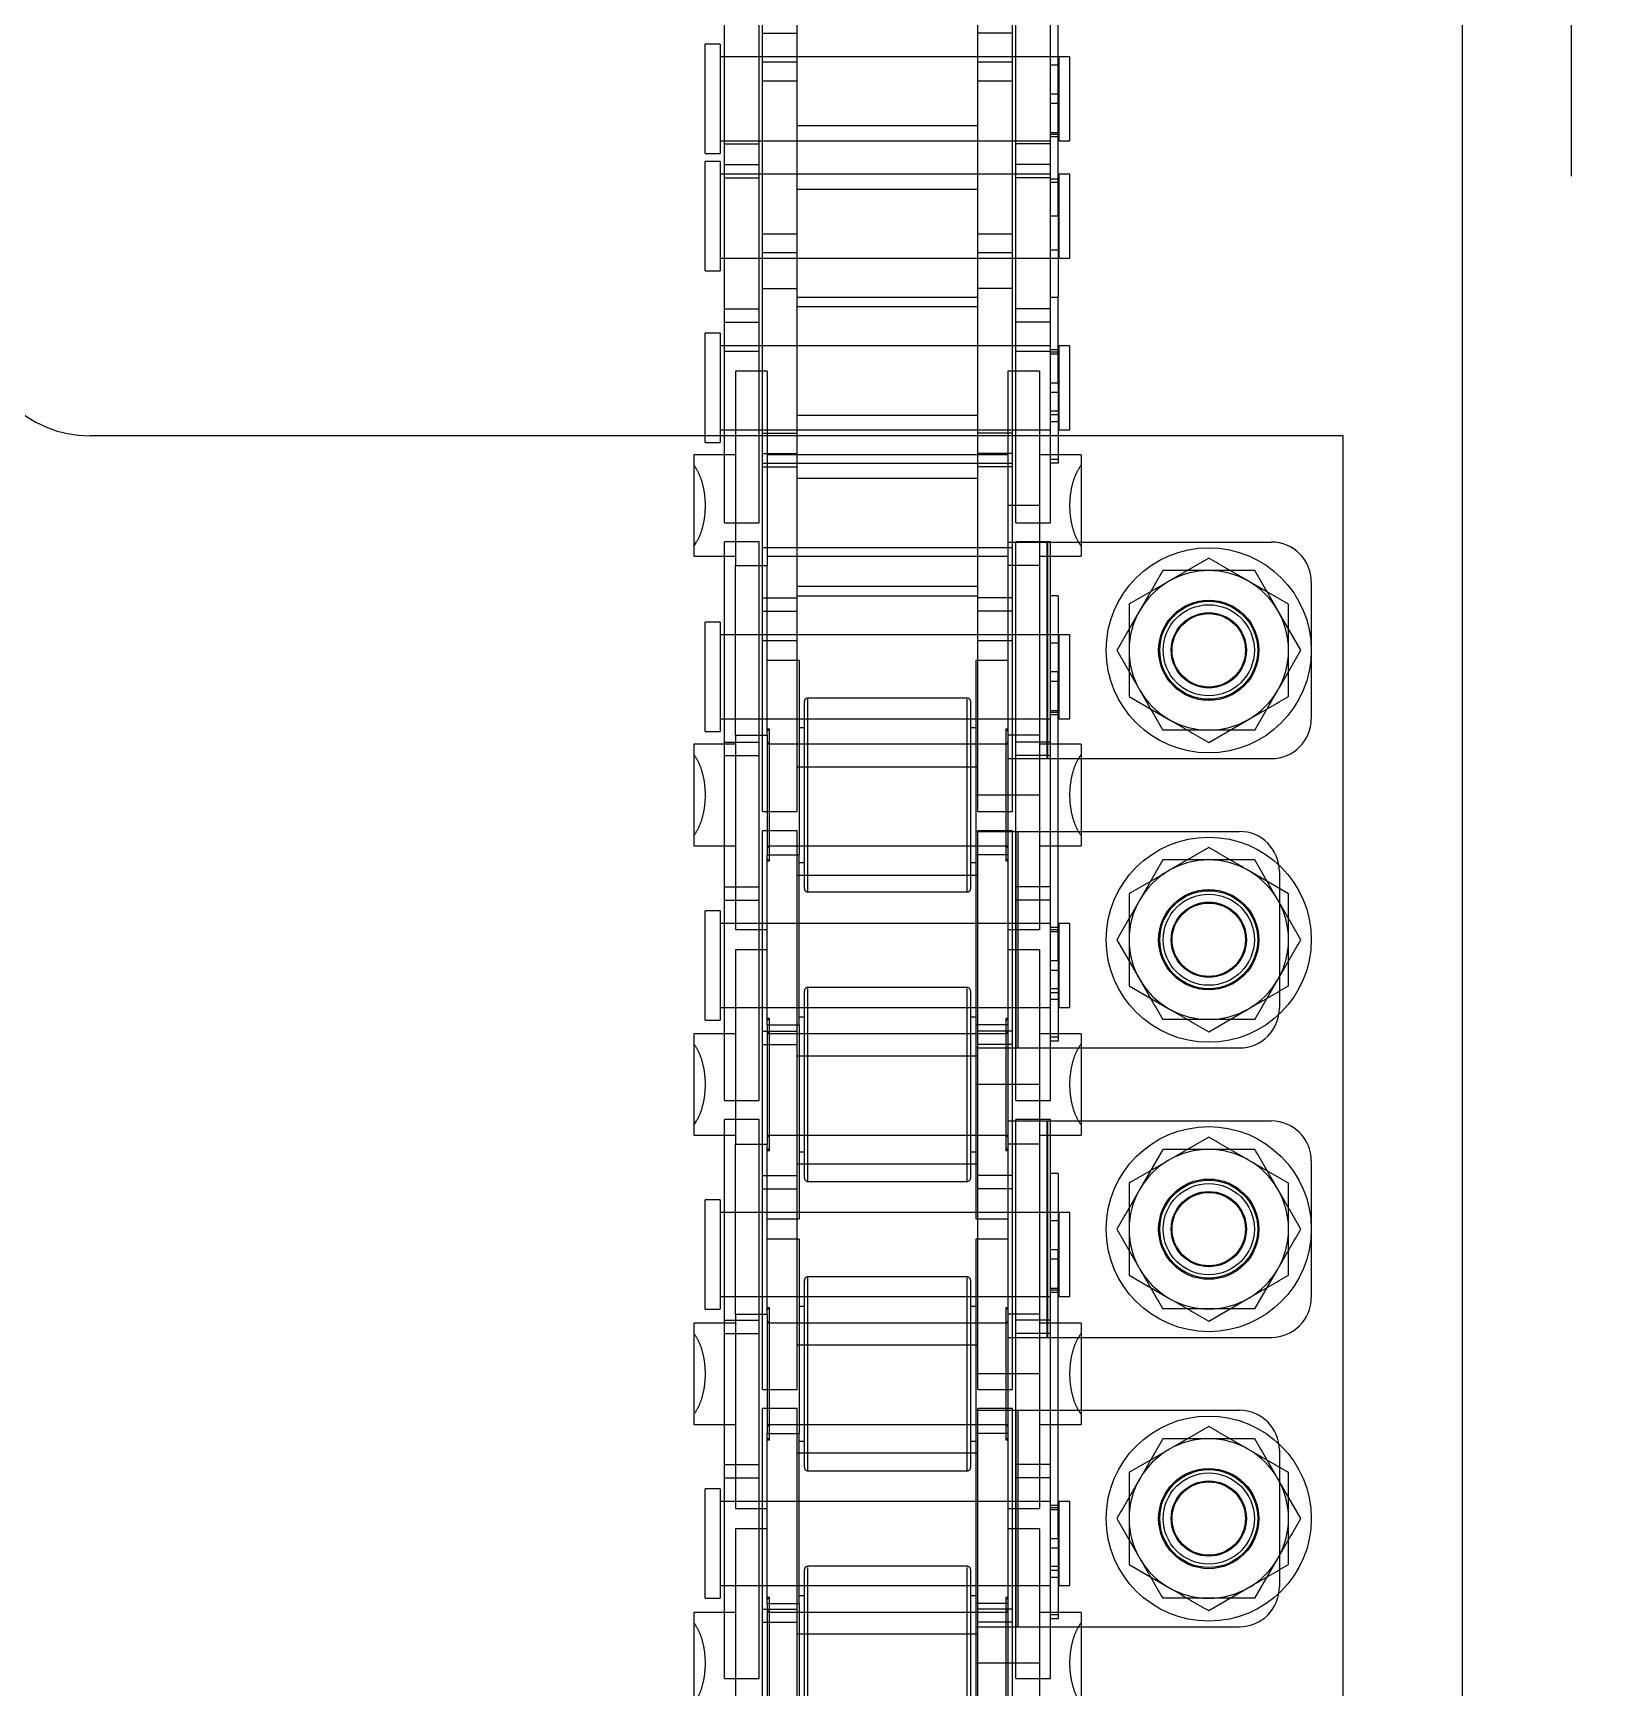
# Model space of a CAD drawing. Header units: metres. Extents: x 0 to 63075, y 0 to 44550.
# Drawn here: x 14112 to 14181.3, y 31105 to 31177.6 of the extents above; entities that cross this region are included whole.
import ezdxf

# ---------------------------------------------------------------- set-up
doc = ezdxf.new("R2010")
doc.units = ezdxf.units.M
doc.header["$LTSCALE"] = 75
doc.linetypes.add('HIDDEN2', pattern=[4.7625, 3.175, -1.5875])
for name, color, linetype in [('SDM', 7, 'Continuous'), ('SL1', 8, 'Continuous'), ('SL4', 4, 'Continuous'), ('ST1', 7, 'HIDDEN2')]:
    doc.layers.add(name, color=color, linetype=linetype)

# ---------------------------------------------------------------- blocks, each defined once
blk = doc.blocks.new('A$C52ce5e24')
at = {"layer": 'SL1'}
for radius, start, end in [(1221.5, 124.209852, 67.294357), (1158, 126.374154, 69.370009), (1150, 126.668292, 69.219881)]:
    blk.add_arc((6551.95, 10099.982), radius, start, end, dxfattribs=at)
blk = doc.blocks.new('A$Cb6dca9d5')
at = {"layer": 'SL4'}
blk.add_line((328.24, 3669.713), (328.24, 4459.475), dxfattribs=at)
at = {"layer": 'ST1'}
for p, q in [((333.003, 4669.713), (333.003, 3669.713)), ((328.24, 3669.713), (328.24, 4459.475)), ((297.515, 4436.608), (297.515, 4445.703)), ((299.035, 4436.608), (299.035, 4445.703)), ((306.965, 4436.608), (306.965, 4445.703)), ((308.485, 4436.608), (308.485, 4445.703)), ((310.489, 4429.828), (310.489, 4442.528)), ((295.843, 4433.003), (295.843, 4439.353)), ((297.363, 4433.003), (297.363, 4439.353)), ((308.637, 4433.003), (308.637, 4439.353)), ((310.157, 4433.003), (310.157, 4439.353)), ((297.515, 4437.854), (299.035, 4437.854)), ((308.485, 4437.854), (306.965, 4437.854)), ((295, 4432.578), (295, 4437.375)), ((295.659, 4437.375), (295, 4437.375)), ((295.659, 4437.375), (295.659, 4432.582)), ((310.157, 4436.822), (295.659, 4436.822)), ((297.363, 4436.822), (295.843, 4436.822)), ((299.035, 4436.822), (297.515, 4436.822)), ((297.515, 4435.748), (297.515, 4436.608)), ((297.515, 4436.608), (299.035, 4436.608)), ((306.965, 4436.822), (299.035, 4436.822)), ((299.035, 4435.748), (299.035, 4436.608)), ((308.485, 4436.822), (306.965, 4436.822)), ((306.965, 4435.748), (306.965, 4436.608)), ((306.965, 4436.608), (308.485, 4436.608)), ((308.485, 4435.748), (308.485, 4436.608)), ((310.489, 4436.822), (308.637, 4436.822)), ((310.526, 4436.453), (310.157, 4436.453)), ((310.526, 4436.822), (310.526, 4433.132)), ((311, 4436.822), (310.526, 4436.822)), ((311, 4433.132), (311, 4436.822)), ((297.515, 4426.653), (297.515, 4435.748)), ((299.035, 4435.748), (297.515, 4435.748)), ((299.035, 4426.653), (299.035, 4435.748)), ((306.965, 4426.653), (306.965, 4435.748)), ((308.485, 4435.748), (306.965, 4435.748)), ((308.485, 4426.653), (308.485, 4435.748)), ((310.489, 4435.184), (310.157, 4435.184)), ((310.489, 4434.769), (310.157, 4434.769)), ((306.965, 4433.788), (299.035, 4433.788)), ((310.157, 4433.501), (310.526, 4433.501)), ((310.489, 4433.412), (310.157, 4433.412)), ((310.489, 4433.309), (310.157, 4433.309)), ((295, 4432.578), (295.659, 4432.578)), ((295.659, 4433.132), (310.157, 4433.132)), ((295.659, 4432.582), (295.659, 4432.578)), ((295.843, 4433.132), (297.363, 4433.132)), ((295.843, 4433.003), (297.363, 4433.003)), ((295.843, 4423.908), (295.843, 4433.003)), ((297.363, 4423.908), (297.363, 4433.003)), ((297.515, 4433.132), (299.035, 4433.132)), ((299.035, 4433.132), (306.965, 4433.132)), ((306.965, 4433.132), (308.485, 4433.132)), ((308.637, 4433.132), (310.157, 4433.132)), ((310.157, 4433.003), (308.637, 4433.003)), ((308.637, 4423.908), (308.637, 4433.003)), ((310.157, 4423.908), (310.157, 4433.003)), ((310.526, 4433.132), (311, 4433.132)), ((295, 4427.429), (295, 4432.226)), ((295.659, 4432.226), (295, 4432.226)), ((295.659, 4432.226), (295.659, 4427.429)), ((295.843, 4432.099), (297.363, 4432.099)), ((310.157, 4432.099), (308.637, 4432.099)), ((310.157, 4431.673), (295.659, 4431.673)), ((297.363, 4431.673), (295.843, 4431.673)), ((295.843, 4431.515), (297.363, 4431.515)), ((299.035, 4431.673), (297.515, 4431.673)), ((306.965, 4431.673), (299.035, 4431.673)), ((308.485, 4431.673), (306.965, 4431.673)), ((310.157, 4431.673), (308.637, 4431.673)), ((310.157, 4431.515), (308.637, 4431.515)), ((310.489, 4431.447), (310.157, 4431.447)), ((310.526, 4431.304), (310.157, 4431.304)), ((310.526, 4431.673), (310.526, 4427.983)), ((311, 4431.673), (310.526, 4431.673)), ((311, 4427.983), (311, 4431.673)), ((299.035, 4431.017), (306.965, 4431.017)), ((310.489, 4429.828), (310.157, 4429.828)), ((310.489, 4429.828), (310.489, 4426.276)), ((297.515, 4429.057), (299.035, 4429.057)), ((306.965, 4429.057), (308.485, 4429.057)), ((299.035, 4428.218), (297.515, 4428.218)), ((308.485, 4428.218), (306.965, 4428.218)), ((310.157, 4428.352), (310.526, 4428.352)), ((295.659, 4427.983), (310.157, 4427.983)), ((295.843, 4427.983), (297.363, 4427.983)), ((297.515, 4427.983), (299.035, 4427.983)), ((299.035, 4427.983), (306.965, 4427.983)), ((306.965, 4427.983), (308.485, 4427.983)), ((308.637, 4427.983), (310.489, 4427.983)), ((310.526, 4427.983), (311, 4427.983)), ((295, 4427.429), (295.659, 4427.429)), ((297.515, 4426.653), (299.035, 4426.653)), ((297.515, 4420.303), (297.515, 4426.653)), ((299.035, 4420.303), (299.035, 4426.653)), ((306.965, 4426.258), (299.035, 4426.258)), ((308.485, 4426.653), (306.965, 4426.653)), ((306.965, 4420.303), (306.965, 4426.653)), ((308.485, 4420.303), (308.485, 4426.653)), ((310.157, 4426.276), (310.489, 4426.276)), ((310.489, 4422.506), (310.489, 4426.276)), ((295.843, 4425.76), (297.363, 4425.76)), ((299.035, 4425.868), (306.965, 4425.868)), ((310.157, 4425.76), (308.637, 4425.76)), ((295, 4419.9), (295, 4424.697)), ((295.659, 4424.697), (295, 4424.697)), ((295.659, 4424.697), (295.659, 4419.904)), ((295.843, 4425.176), (297.363, 4425.176)), ((310.157, 4425.176), (308.637, 4425.176)), ((310.157, 4424.143), (295.659, 4424.143)), ((297.363, 4424.143), (295.843, 4424.143)), ((295.843, 4416.378), (295.843, 4423.908)), ((295.843, 4423.908), (297.363, 4423.908)), ((297.363, 4416.378), (297.363, 4423.908)), ((299.035, 4424.143), (297.515, 4424.143)), ((306.965, 4424.143), (299.035, 4424.143)), ((308.485, 4424.143), (306.965, 4424.143)), ((310.157, 4424.143), (308.637, 4424.143)), ((308.637, 4416.378), (308.637, 4423.908)), ((308.637, 4423.908), (310.157, 4423.908)), ((310.489, 4423.966), (310.157, 4423.966)), ((310.157, 4416.378), (310.157, 4423.908)), ((310.489, 4423.863), (310.157, 4423.863)), ((310.526, 4424.143), (310.526, 4420.453)), ((311, 4424.143), (310.526, 4424.143)), ((311, 4420.453), (311, 4424.143)), ((310.526, 4423.774), (310.157, 4423.774)), ((296.325, 4423.033), (296.325, 4414.506)), ((297.725, 4423.033), (296.325, 4423.033)), ((297.725, 4423.033), (297.725, 4414.506)), ((308.275, 4423.033), (308.275, 4417.128)), ((309.675, 4423.033), (308.275, 4423.033)), ((309.675, 4423.033), (309.675, 4417.128)), ((310.489, 4422.506), (310.157, 4422.506)), ((310.489, 4422.506), (310.489, 4419.159)), ((310.489, 4422.091), (310.157, 4422.091)), ((306.965, 4421.088), (299.035, 4421.088)), ((310.489, 4421.28), (310.157, 4421.28)), ((310.489, 4421.107), (310.157, 4421.107)), ((295.659, 4420.453), (310.157, 4420.453)), ((295.843, 4420.453), (297.363, 4420.453)), ((297.515, 4420.453), (299.035, 4420.453)), ((297.515, 4420.303), (299.035, 4420.303)), ((297.515, 4411.208), (297.515, 4420.303)), ((299.035, 4420.453), (306.965, 4420.453)), ((299.035, 4411.208), (299.035, 4420.303)), ((306.965, 4420.453), (308.485, 4420.453)), ((308.485, 4420.303), (306.965, 4420.303)), ((306.965, 4411.208), (306.965, 4420.303)), ((308.485, 4411.208), (308.485, 4420.303)), ((308.637, 4420.453), (310.157, 4420.453)), ((310.157, 4420.822), (310.526, 4420.822)), ((310.526, 4420.453), (311, 4420.453)), ((323, 4420.188), (268, 4420.188)), ((295, 4419.9), (295.659, 4419.9)), ((295.659, 4419.904), (295.659, 4419.9)), ((323, 4312.468), (323, 4420.188)), ((294.5, 4419.353), (294.5, 4418.908)), ((296.325, 4419.353), (294.5, 4419.353)), ((294.5, 4418.908), (294.5, 4415.348)), ((297.515, 4419.421), (299.035, 4419.421)), ((299.035, 4418.973), (297.515, 4418.973)), ((297.515, 4418.837), (299.035, 4418.837)), ((308.275, 4419.353), (297.725, 4419.353)), ((306.965, 4418.973), (299.035, 4418.973)), ((308.485, 4419.421), (306.965, 4419.421)), ((308.485, 4418.973), (306.965, 4418.973)), ((308.485, 4418.837), (306.965, 4418.837)), ((311.5, 4419.353), (309.675, 4419.353)), ((310.489, 4419.159), (310.157, 4419.159)), ((310.489, 4418.987), (310.157, 4418.987)), ((310.489, 4419.159), (310.489, 4418.987)), ((311.5, 4419.353), (311.5, 4418.908)), ((311.5, 4418.908), (311.5, 4415.348)), ((299.035, 4418.338), (306.965, 4418.338)), ((309.675, 4417.128), (308.275, 4417.128)), ((308.275, 4417.128), (308.275, 4415.528)), ((309.675, 4417.128), (309.675, 4415.528)), ((295.843, 4416.378), (297.363, 4416.378)), ((308.637, 4416.378), (310.157, 4416.378)), ((294.5, 4415.348), (294.61, 4415.536)), ((294.5, 4415.348), (294.5, 4414.903)), ((295.843, 4406.743), (295.843, 4415.54)), ((297.363, 4415.54), (295.843, 4415.54)), ((297.363, 4406.743), (297.363, 4415.54)), ((297.515, 4415.283), (299.035, 4415.283)), ((299.035, 4415.283), (306.965, 4415.283)), ((306.965, 4415.283), (308.485, 4415.283)), ((308.275, 4415.528), (308.275, 4406.028)), ((308.275, 4415.528), (310.025, 4415.528)), ((308.637, 4406.743), (308.637, 4415.54)), ((310.157, 4415.54), (308.637, 4415.54)), ((309.675, 4415.528), (309.675, 4406.028)), ((309.988, 4415.528), (309.988, 4406.028)), ((310.025, 4415.528), (310.025, 4406.028)), ((310.025, 4415.528), (319.85, 4415.528)), ((310.157, 4406.743), (310.157, 4415.54)), ((311.5, 4415.348), (311.5, 4414.903)), ((294.5, 4414.903), (296.325, 4414.903)), ((296.325, 4414.506), (297.725, 4414.506)), ((296.325, 4414.506), (297.725, 4414.506)), ((296.325, 4407.049), (296.325, 4414.506)), ((297.725, 4414.903), (308.275, 4414.903)), ((297.725, 4407.049), (297.725, 4414.506)), ((309.675, 4414.506), (308.275, 4414.506)), ((309.675, 4414.903), (311.5, 4414.903)), ((317.1, 4414.819), (315.35, 4413.809)), ((315.079, 4414.278), (314.069, 4412.528)), ((320.6, 4412.798), (318.85, 4413.809)), ((321.6, 4413.778), (321.6, 4407.778)), ((297.515, 4413.082), (299.035, 4413.082)), ((306.965, 4413.58), (299.035, 4413.58)), ((299.035, 4413.168), (306.965, 4413.168)), ((308.485, 4413.082), (306.965, 4413.082)), ((310.489, 4413.172), (310.157, 4413.172)), ((310.489, 4413.172), (310.489, 4409.828)), ((297.515, 4412.498), (299.035, 4412.498)), ((308.485, 4412.498), (306.965, 4412.498)), ((321.141, 4410.778), (320.131, 4412.528)), ((295, 4407.222), (295, 4412.019)), ((295.659, 4412.019), (295, 4412.019)), ((295.659, 4412.019), (295.659, 4407.226)), ((310.157, 4411.465), (295.659, 4411.465)), ((297.363, 4411.465), (295.843, 4411.465)), ((299.035, 4411.465), (297.515, 4411.465)), ((297.515, 4403.7), (297.515, 4411.208)), ((297.515, 4411.208), (299.035, 4411.208)), ((306.965, 4411.465), (299.035, 4411.465)), ((299.035, 4403.7), (299.035, 4411.208)), ((308.485, 4411.465), (306.965, 4411.465)), ((306.965, 4403.7), (306.965, 4411.208)), ((306.965, 4411.208), (308.485, 4411.208)), ((308.485, 4403.7), (308.485, 4411.208)), ((310.489, 4411.465), (308.637, 4411.465)), ((310.526, 4411.096), (310.157, 4411.096)), ((310.526, 4411.465), (310.526, 4407.775)), ((311, 4411.465), (310.526, 4411.465)), ((311, 4407.775), (311, 4411.465)), ((313.059, 4410.778), (314.069, 4409.028)), ((299.125, 4410.333), (297.725, 4410.333)), ((299.125, 4410.333), (299.125, 4401.806)), ((306.875, 4410.333), (306.875, 4404.428)), ((308.275, 4410.333), (306.875, 4410.333)), ((310.489, 4409.828), (310.157, 4409.828)), ((310.489, 4409.413), (310.157, 4409.413)), ((310.489, 4397.15), (310.489, 4409.828)), ((306.495, 4408.683), (299.505, 4408.683)), ((299.505, 4400.173), (299.505, 4408.635)), ((306.495, 4400.173), (306.495, 4408.635)), ((313.6, 4408.757), (315.35, 4407.746)), ((319.121, 4407.278), (320.131, 4409.028)), ((299.35, 4400.328), (299.35, 4408.527)), ((306.65, 4400.328), (306.65, 4408.527)), ((310.157, 4408.144), (310.526, 4408.144)), ((310.489, 4408.056), (310.157, 4408.056)), ((310.489, 4407.952), (310.157, 4407.952)), ((295, 4407.222), (295.659, 4407.222)), ((295.659, 4407.775), (310.157, 4407.775)), ((295.659, 4407.226), (295.659, 4407.222)), ((295.843, 4407.775), (297.363, 4407.775)), ((297.515, 4407.775), (299.035, 4407.775)), ((297.814, 4407.32), (297.725, 4407.231)), ((297.814, 4407.32), (297.725, 4407.32)), ((297.814, 4401.535), (297.814, 4407.32)), ((299.035, 4407.775), (306.965, 4407.775)), ((299.35, 4407.382), (299.125, 4407.382)), ((306.875, 4407.382), (306.65, 4407.382)), ((306.965, 4407.775), (308.485, 4407.775)), ((308.186, 4407.32), (308.186, 4401.535)), ((308.275, 4407.32), (308.186, 4407.32)), ((308.275, 4407.231), (308.186, 4407.32)), ((308.637, 4407.775), (310.157, 4407.775)), ((310.526, 4407.775), (311, 4407.775)), ((317.1, 4406.736), (318.85, 4407.746)), ((294.5, 4406.653), (294.5, 4406.208)), ((296.325, 4406.653), (294.5, 4406.653)), ((295.843, 4406.743), (297.363, 4406.743)), ((295.843, 4400.404), (295.843, 4406.743)), ((296.325, 4407.049), (297.725, 4407.049)), ((296.325, 4407.049), (296.325, 4398.523)), ((296.325, 4407.049), (297.725, 4407.049)), ((297.363, 4400.404), (297.363, 4406.743)), ((297.725, 4407.049), (297.725, 4401.806)), ((297.725, 4407.049), (297.725, 4401.806)), ((297.814, 4406.653), (297.725, 4406.742)), ((308.275, 4406.653), (297.725, 4406.653)), ((308.186, 4406.653), (297.814, 4406.653)), ((308.275, 4406.742), (308.186, 4406.653)), ((309.675, 4407.049), (308.275, 4407.049)), ((310.157, 4406.743), (308.637, 4406.743)), ((308.637, 4400.404), (308.637, 4406.743)), ((311.5, 4406.653), (309.675, 4406.653)), ((310.157, 4400.404), (310.157, 4406.743)), ((311.5, 4406.653), (311.5, 4406.208)), ((294.5, 4406.208), (294.5, 4402.648)), ((295.843, 4406.159), (297.363, 4406.159)), ((308.275, 4406.028), (310.025, 4406.028)), ((308.275, 4406.028), (308.275, 4404.428)), ((310.157, 4406.159), (308.637, 4406.159)), ((309.675, 4406.028), (309.675, 4404.428)), ((310.025, 4406.028), (319.85, 4406.028)), ((311.5, 4406.208), (311.5, 4402.648)), ((299.035, 4405.66), (306.965, 4405.66)), ((308.275, 4404.428), (306.875, 4404.428)), ((306.875, 4404.428), (306.875, 4402.828)), ((309.675, 4404.428), (308.275, 4404.428)), ((308.275, 4404.428), (308.275, 4402.828)), ((309.675, 4404.428), (309.675, 4398.523)), ((297.515, 4403.7), (299.035, 4403.7)), ((306.965, 4403.7), (308.485, 4403.7)), ((297.515, 4394.065), (297.515, 4402.862)), ((299.035, 4402.862), (297.515, 4402.862)), ((299.035, 4394.065), (299.035, 4402.862)), ((306.875, 4402.828), (306.875, 4393.328)), ((306.875, 4402.828), (308.625, 4402.828)), ((306.965, 4394.065), (306.965, 4402.862)), ((308.485, 4402.862), (306.965, 4402.862)), ((308.275, 4402.828), (308.275, 4393.328)), ((308.485, 4394.065), (308.485, 4402.862)), ((308.625, 4402.828), (308.625, 4393.328)), ((308.625, 4402.828), (318.45, 4402.828)), ((308.713, 4402.828), (308.713, 4393.328)), ((294.5, 4402.648), (294.5, 4402.203)), ((294.5, 4402.203), (296.325, 4402.203)), ((297.725, 4402.203), (308.275, 4402.203)), ((297.725, 4402.114), (297.814, 4402.203)), ((297.814, 4402.203), (308.186, 4402.203)), ((308.186, 4402.203), (308.275, 4402.114)), ((309.675, 4402.203), (311.5, 4402.203)), ((311.5, 4402.648), (311.5, 4402.203)), ((317.1, 4402.119), (315.35, 4401.109)), ((297.725, 4401.806), (299.125, 4401.806)), ((297.725, 4401.806), (299.125, 4401.806)), ((297.725, 4394.349), (297.725, 4401.806)), ((297.725, 4401.624), (297.814, 4401.535)), ((297.725, 4401.535), (297.814, 4401.535)), ((299.125, 4394.349), (299.125, 4401.806)), ((299.125, 4401.473), (299.35, 4401.473)), ((306.65, 4401.473), (306.875, 4401.473)), ((308.275, 4401.806), (306.875, 4401.806)), ((308.186, 4401.535), (308.275, 4401.624)), ((308.186, 4401.535), (308.275, 4401.535)), ((315.079, 4401.578), (314.069, 4399.828)), ((306.965, 4400.902), (299.035, 4400.902)), ((320.6, 4400.098), (318.85, 4401.109)), ((320.2, 4401.078), (320.2, 4395.078)), ((295.843, 4400.404), (297.363, 4400.404)), ((295.843, 4391.022), (295.843, 4400.404)), ((297.363, 4391.022), (297.363, 4400.404)), ((299.505, 4400.173), (306.495, 4400.173)), ((310.157, 4400.404), (308.637, 4400.404)), ((308.637, 4391.022), (308.637, 4400.404)), ((310.157, 4391.022), (310.157, 4400.404)), ((295, 4394.543), (295, 4399.34)), ((295.659, 4399.34), (295, 4399.34)), ((295.659, 4399.34), (295.659, 4394.548)), ((295.843, 4399.819), (297.363, 4399.819)), ((310.157, 4399.819), (308.637, 4399.819)), ((321.141, 4398.078), (320.131, 4399.828)), ((310.157, 4398.787), (295.659, 4398.787)), ((297.363, 4398.787), (295.843, 4398.787)), ((296.325, 4398.523), (297.725, 4398.523)), ((299.035, 4398.787), (297.515, 4398.787)), ((306.965, 4398.787), (299.035, 4398.787)), ((308.485, 4398.787), (306.965, 4398.787)), ((308.275, 4398.523), (309.675, 4398.523)), ((310.157, 4398.787), (308.637, 4398.787)), ((310.489, 4398.61), (310.157, 4398.61)), ((310.489, 4398.506), (310.157, 4398.506)), ((310.526, 4398.787), (310.526, 4395.097)), ((311, 4398.787), (310.526, 4398.787)), ((311, 4395.097), (311, 4398.787)), ((310.526, 4398.418), (310.157, 4398.418)), ((313.059, 4398.078), (314.069, 4396.328)), ((296.325, 4397.633), (296.325, 4389.106)), ((297.725, 4397.633), (296.325, 4397.633)), ((309.675, 4397.633), (308.275, 4397.633)), ((309.675, 4397.633), (309.675, 4391.728)), ((310.489, 4397.15), (310.157, 4397.15)), ((310.489, 4397.15), (310.489, 4393.803)), ((310.489, 4396.734), (310.157, 4396.734)), ((319.121, 4394.578), (320.131, 4396.328)), ((299.35, 4387.627), (299.35, 4395.827)), ((306.495, 4395.983), (299.505, 4395.983)), ((299.505, 4387.473), (299.505, 4395.935)), ((306.495, 4387.473), (306.495, 4395.935)), ((306.65, 4387.627), (306.65, 4395.827)), ((310.489, 4395.923), (310.157, 4395.923)), ((310.489, 4395.751), (310.157, 4395.751)), ((313.6, 4396.057), (315.35, 4395.046)), ((295.659, 4395.097), (310.157, 4395.097)), ((295.843, 4395.097), (297.363, 4395.097)), ((297.515, 4395.097), (299.035, 4395.097)), ((299.035, 4395.097), (306.965, 4395.097)), ((306.965, 4395.097), (308.485, 4395.097)), ((308.637, 4395.097), (310.157, 4395.097)), ((310.157, 4395.466), (310.526, 4395.466)), ((310.526, 4395.097), (311, 4395.097)), ((317.1, 4394.036), (318.85, 4395.046)), ((295, 4394.543), (295.659, 4394.543)), ((295.659, 4394.548), (295.659, 4394.543)), ((297.814, 4394.62), (297.725, 4394.62)), ((297.814, 4394.62), (297.725, 4394.531)), ((297.725, 4394.349), (297.725, 4389.106)), ((297.725, 4394.349), (299.125, 4394.349)), ((297.725, 4394.349), (299.125, 4394.349)), ((297.725, 4394.349), (297.725, 4389.106)), ((297.814, 4388.835), (297.814, 4394.62)), ((299.35, 4394.682), (299.125, 4394.682)), ((299.125, 4394.349), (299.125, 4385.823)), ((306.875, 4394.682), (306.65, 4394.682)), ((308.275, 4394.349), (306.875, 4394.349)), ((308.186, 4394.62), (308.186, 4388.835)), ((308.275, 4394.62), (308.186, 4394.62)), ((308.275, 4394.531), (308.186, 4394.62)), ((294.5, 4393.953), (294.5, 4393.508)), ((296.325, 4393.953), (294.5, 4393.953)), ((294.5, 4393.508), (294.5, 4389.948)), ((297.515, 4394.065), (299.035, 4394.065)), ((297.515, 4387.725), (297.515, 4394.065)), ((297.515, 4393.48), (299.035, 4393.48)), ((297.814, 4393.953), (297.725, 4394.042)), ((308.275, 4393.953), (297.725, 4393.953)), ((308.186, 4393.953), (297.814, 4393.953)), ((299.035, 4387.725), (299.035, 4394.065)), ((308.485, 4394.065), (306.965, 4394.065)), ((306.965, 4387.725), (306.965, 4394.065)), ((308.485, 4393.48), (306.965, 4393.48)), ((308.275, 4394.042), (308.186, 4393.953)), ((308.485, 4387.725), (308.485, 4394.065)), ((311.5, 4393.953), (309.675, 4393.953)), ((310.489, 4393.803), (310.157, 4393.803)), ((310.489, 4393.63), (310.157, 4393.63)), ((310.489, 4393.803), (310.489, 4393.63)), ((311.5, 4393.953), (311.5, 4393.508)), ((311.5, 4393.508), (311.5, 4389.948)), ((299.035, 4392.982), (306.965, 4392.982)), ((306.875, 4393.328), (308.625, 4393.328)), ((306.875, 4393.328), (306.875, 4391.728)), ((308.275, 4393.328), (308.275, 4391.728)), ((308.625, 4393.328), (318.45, 4393.328)), ((308.275, 4391.728), (306.875, 4391.728)), ((306.875, 4391.728), (306.875, 4385.823)), ((309.675, 4391.728), (308.275, 4391.728)), ((308.275, 4391.728), (308.275, 4390.128)), ((309.675, 4391.728), (309.675, 4390.128)), ((295.843, 4391.022), (297.363, 4391.022)), ((308.637, 4391.022), (310.157, 4391.022)), ((294.5, 4389.948), (294.61, 4390.135)), ((294.5, 4389.948), (294.5, 4389.503)), ((295.843, 4381.386), (295.843, 4390.184)), ((297.363, 4390.184), (295.843, 4390.184)), ((297.363, 4381.386), (297.363, 4390.184)), ((308.275, 4390.128), (308.275, 4380.628)), ((308.275, 4390.128), (310.025, 4390.128)), ((308.637, 4381.386), (308.637, 4390.184)), ((310.157, 4390.184), (308.637, 4390.184)), ((309.675, 4390.128), (309.675, 4380.628)), ((309.988, 4390.128), (309.988, 4380.628)), ((310.025, 4390.128), (310.025, 4380.628)), ((310.025, 4390.128), (319.85, 4390.128)), ((310.157, 4381.386), (310.157, 4390.184)), ((311.5, 4389.948), (311.5, 4389.503)), ((294.5, 4389.503), (296.325, 4389.503)), ((296.325, 4389.106), (297.725, 4389.106)), ((296.325, 4389.106), (297.725, 4389.106)), ((296.325, 4381.649), (296.325, 4389.106)), ((297.725, 4389.503), (308.275, 4389.503)), ((297.725, 4389.414), (297.814, 4389.503)), ((297.725, 4381.649), (297.725, 4389.106)), ((297.814, 4389.503), (308.186, 4389.503)), ((308.186, 4389.503), (308.275, 4389.414)), ((309.675, 4389.106), (308.275, 4389.106)), ((309.675, 4389.503), (311.5, 4389.503)), ((317.1, 4389.419), (315.35, 4388.409)), ((297.725, 4388.924), (297.814, 4388.835)), ((297.725, 4388.835), (297.814, 4388.835)), ((299.125, 4388.773), (299.35, 4388.773)), ((306.65, 4388.773), (306.875, 4388.773)), ((308.186, 4388.835), (308.275, 4388.924)), ((308.186, 4388.835), (308.275, 4388.835)), ((315.079, 4388.878), (314.069, 4387.128)), ((320.6, 4387.398), (318.85, 4388.409)), ((321.6, 4388.378), (321.6, 4382.378)), ((297.515, 4387.725), (299.035, 4387.725)), ((297.515, 4378.344), (297.515, 4387.725)), ((306.965, 4388.224), (299.035, 4388.224)), ((299.035, 4378.344), (299.035, 4387.725)), ((308.485, 4387.725), (306.965, 4387.725)), ((306.965, 4378.344), (306.965, 4387.725)), ((308.485, 4378.344), (308.485, 4387.725)), ((310.489, 4387.816), (310.157, 4387.816)), ((310.489, 4387.816), (310.489, 4384.471)), ((297.515, 4387.141), (299.035, 4387.141)), ((299.505, 4387.473), (306.495, 4387.473)), ((308.485, 4387.141), (306.965, 4387.141)), ((321.141, 4385.378), (320.131, 4387.128)), ((295, 4381.865), (295, 4386.662)), ((295.659, 4386.662), (295, 4386.662)), ((295.659, 4386.662), (295.659, 4381.869)), ((310.157, 4386.109), (295.659, 4386.109)), ((297.363, 4386.109), (295.843, 4386.109)), ((299.035, 4386.109), (297.515, 4386.109)), ((306.965, 4386.109), (299.035, 4386.109)), ((308.485, 4386.109), (306.965, 4386.109)), ((310.489, 4386.109), (308.637, 4386.109)), ((310.526, 4386.109), (310.526, 4382.419)), ((311, 4386.109), (310.526, 4386.109)), ((311, 4382.419), (311, 4386.109)), ((297.725, 4385.823), (299.125, 4385.823)), ((306.875, 4385.823), (308.275, 4385.823)), ((310.526, 4385.74), (310.157, 4385.74)), ((313.059, 4385.378), (314.069, 4383.628)), ((299.125, 4384.933), (297.725, 4384.933)), ((299.125, 4384.933), (299.125, 4376.406)), ((306.875, 4384.933), (306.875, 4379.028)), ((308.275, 4384.933), (306.875, 4384.933)), ((310.489, 4384.471), (310.157, 4384.471)), ((310.489, 4384.056), (310.157, 4384.056)), ((310.489, 4371.793), (310.489, 4384.471)), ((306.495, 4383.283), (299.505, 4383.283)), ((299.505, 4374.773), (299.505, 4383.235)), ((306.495, 4374.773), (306.495, 4383.235)), ((313.6, 4383.357), (315.35, 4382.346)), ((319.121, 4381.878), (320.131, 4383.628)), ((299.35, 4374.928), (299.35, 4383.127)), ((306.65, 4374.928), (306.65, 4383.127)), ((310.157, 4382.788), (310.526, 4382.788)), ((310.489, 4382.699), (310.157, 4382.699)), ((310.489, 4382.596), (310.157, 4382.596)), ((295, 4381.865), (295.659, 4381.865)), ((295.659, 4382.419), (310.157, 4382.419)), ((295.659, 4381.869), (295.659, 4381.865)), ((295.843, 4382.419), (297.363, 4382.419)), ((297.515, 4382.419), (299.035, 4382.419)), ((297.814, 4381.92), (297.725, 4381.831)), ((297.814, 4381.92), (297.725, 4381.92)), ((297.814, 4376.135), (297.814, 4381.92)), ((299.035, 4382.419), (306.965, 4382.419)), ((299.35, 4381.982), (299.125, 4381.982)), ((306.875, 4381.982), (306.65, 4381.982)), ((306.965, 4382.419), (308.485, 4382.419)), ((308.186, 4381.92), (308.186, 4376.135)), ((308.275, 4381.831), (308.186, 4381.92)), ((308.275, 4381.92), (308.186, 4381.92)), ((308.637, 4382.419), (310.157, 4382.419)), ((310.526, 4382.419), (311, 4382.419)), ((317.1, 4381.336), (318.85, 4382.346)), ((294.5, 4381.253), (294.5, 4380.808)), ((296.325, 4381.253), (294.5, 4381.253)), ((295.843, 4381.386), (297.363, 4381.386)), ((295.843, 4375.047), (295.843, 4381.386)), ((296.325, 4381.649), (297.725, 4381.649)), ((296.325, 4381.649), (296.325, 4373.123)), ((296.325, 4381.649), (297.725, 4381.649)), ((297.363, 4375.047), (297.363, 4381.386)), ((297.725, 4381.649), (297.725, 4376.406)), ((297.725, 4381.649), (297.725, 4376.406)), ((297.814, 4381.253), (297.725, 4381.342)), ((308.275, 4381.253), (297.725, 4381.253)), ((308.186, 4381.253), (297.814, 4381.253)), ((308.275, 4381.342), (308.186, 4381.253)), ((309.675, 4381.649), (308.275, 4381.649)), ((310.157, 4381.386), (308.637, 4381.386)), ((308.637, 4375.047), (308.637, 4381.386)), ((311.5, 4381.253), (309.675, 4381.253)), ((310.157, 4375.047), (310.157, 4381.386)), ((311.5, 4381.253), (311.5, 4380.808)), ((294.5, 4380.808), (294.5, 4377.248)), ((295.843, 4380.802), (297.363, 4380.802)), ((299.035, 4380.304), (306.965, 4380.304)), ((308.275, 4380.628), (310.025, 4380.628)), ((308.275, 4380.628), (308.275, 4379.028)), ((310.157, 4380.802), (308.637, 4380.802)), ((309.675, 4380.628), (309.675, 4379.028)), ((310.025, 4380.628), (319.85, 4380.628)), ((311.5, 4380.808), (311.5, 4377.248)), ((308.275, 4379.028), (306.875, 4379.028)), ((306.875, 4379.028), (306.875, 4377.428)), ((309.675, 4379.028), (308.275, 4379.028)), ((308.275, 4379.028), (308.275, 4377.428)), ((309.675, 4379.028), (309.675, 4373.123)), ((297.515, 4378.344), (299.035, 4378.344)), ((306.965, 4378.344), (308.485, 4378.344)), ((297.515, 4368.708), (297.515, 4377.505)), ((299.035, 4377.505), (297.515, 4377.505)), ((299.035, 4368.708), (299.035, 4377.505)), ((306.875, 4377.428), (306.875, 4367.928)), ((306.875, 4377.428), (308.625, 4377.428)), ((306.965, 4368.708), (306.965, 4377.505)), ((308.485, 4377.505), (306.965, 4377.505)), ((308.275, 4377.428), (308.275, 4367.928)), ((308.485, 4368.708), (308.485, 4377.505)), ((308.625, 4377.428), (308.625, 4367.928)), ((308.625, 4377.428), (318.45, 4377.428)), ((308.713, 4377.428), (308.713, 4367.928)), ((294.5, 4377.248), (294.5, 4376.803)), ((294.5, 4376.803), (296.325, 4376.803)), ((297.725, 4376.803), (308.275, 4376.803)), ((297.725, 4376.714), (297.814, 4376.803)), ((297.814, 4376.803), (308.186, 4376.803)), ((308.186, 4376.803), (308.275, 4376.714)), ((309.675, 4376.803), (311.5, 4376.803)), ((311.5, 4377.248), (311.5, 4376.803)), ((317.1, 4376.719), (315.35, 4375.709)), ((297.725, 4376.406), (299.125, 4376.406)), ((297.725, 4376.406), (299.125, 4376.406)), ((297.725, 4368.949), (297.725, 4376.406)), ((297.725, 4376.224), (297.814, 4376.135)), ((297.725, 4376.135), (297.814, 4376.135)), ((299.125, 4368.949), (299.125, 4376.406)), ((299.125, 4376.073), (299.35, 4376.073)), ((306.65, 4376.073), (306.875, 4376.073)), ((308.275, 4376.406), (306.875, 4376.406)), ((308.186, 4376.135), (308.275, 4376.224)), ((308.186, 4376.135), (308.275, 4376.135)), ((315.079, 4376.178), (314.069, 4374.428)), ((306.965, 4375.545), (299.035, 4375.545)), ((320.6, 4374.698), (318.85, 4375.709)), ((320.2, 4375.678), (320.2, 4369.678)), ((295.843, 4375.047), (297.363, 4375.047)), ((295.843, 4365.665), (295.843, 4375.047)), ((297.363, 4365.665), (297.363, 4375.047)), ((299.505, 4374.773), (306.495, 4374.773)), ((310.157, 4375.047), (308.637, 4375.047)), ((308.637, 4365.665), (308.637, 4375.047)), ((310.157, 4365.665), (310.157, 4375.047)), ((295, 4369.187), (295, 4373.984)), ((295.659, 4373.984), (295, 4373.984)), ((295.659, 4373.984), (295.659, 4369.191)), ((295.843, 4374.463), (297.363, 4374.463)), ((310.157, 4374.463), (308.637, 4374.463)), ((321.141, 4372.678), (320.131, 4374.428)), ((310.157, 4373.43), (295.659, 4373.43)), ((297.363, 4373.43), (295.843, 4373.43)), ((296.325, 4373.123), (297.725, 4373.123)), ((299.035, 4373.43), (297.515, 4373.43)), ((306.965, 4373.43), (299.035, 4373.43)), ((308.485, 4373.43), (306.965, 4373.43)), ((308.275, 4373.123), (309.675, 4373.123)), ((310.157, 4373.43), (308.637, 4373.43)), ((310.489, 4373.253), (310.157, 4373.253)), ((310.489, 4373.15), (310.157, 4373.15)), ((310.526, 4373.061), (310.157, 4373.061)), ((310.526, 4373.43), (310.526, 4369.74)), ((311, 4373.43), (310.526, 4373.43)), ((311, 4369.74), (311, 4373.43)), ((313.059, 4372.678), (314.069, 4370.928)), ((296.325, 4372.233), (296.325, 4363.706)), ((297.725, 4372.233), (296.325, 4372.233)), ((309.675, 4372.233), (308.275, 4372.233)), ((309.675, 4372.233), (309.675, 4366.328)), ((310.489, 4371.793), (310.157, 4371.793)), ((310.489, 4371.793), (310.489, 4368.446)), ((310.489, 4371.378), (310.157, 4371.378)), ((319.121, 4369.178), (320.131, 4370.928)), ((299.35, 4362.227), (299.35, 4370.427)), ((306.495, 4370.583), (299.505, 4370.583)), ((299.505, 4362.073), (299.505, 4370.535)), ((306.495, 4362.073), (306.495, 4370.535)), ((306.65, 4362.227), (306.65, 4370.427)), ((310.489, 4370.567), (310.157, 4370.567)), ((310.489, 4370.394), (310.157, 4370.394)), ((310.157, 4370.109), (310.526, 4370.109)), ((313.6, 4370.657), (315.35, 4369.646)), ((295.659, 4369.74), (310.157, 4369.74)), ((295.843, 4369.74), (297.363, 4369.74)), ((297.515, 4369.74), (299.035, 4369.74)), ((299.035, 4369.74), (306.965, 4369.74)), ((306.965, 4369.74), (308.485, 4369.74)), ((308.637, 4369.74), (310.157, 4369.74)), ((310.526, 4369.74), (311, 4369.74)), ((317.1, 4368.636), (318.85, 4369.646)), ((295, 4369.187), (295.659, 4369.187)), ((295.659, 4369.191), (295.659, 4369.187)), ((297.515, 4368.708), (299.035, 4368.708)), ((297.515, 4362.369), (297.515, 4368.708)), ((297.814, 4369.22), (297.725, 4369.22)), ((297.814, 4369.22), (297.725, 4369.131)), ((297.725, 4368.949), (297.725, 4363.706)), ((297.725, 4368.949), (299.125, 4368.949)), ((297.725, 4368.949), (299.125, 4368.949)), ((297.814, 4363.435), (297.814, 4369.22)), ((299.035, 4362.369), (299.035, 4368.708)), ((299.35, 4369.282), (299.125, 4369.282)), ((299.125, 4368.949), (299.125, 4360.423)), ((306.875, 4369.282), (306.65, 4369.282)), ((308.275, 4368.949), (306.875, 4368.949)), ((308.485, 4368.708), (306.965, 4368.708)), ((306.965, 4362.369), (306.965, 4368.708)), ((308.186, 4369.22), (308.186, 4363.435)), ((308.275, 4369.22), (308.186, 4369.22)), ((308.275, 4369.131), (308.186, 4369.22)), ((308.485, 4362.369), (308.485, 4368.708)), ((294.5, 4368.553), (294.5, 4368.108)), ((296.325, 4368.553), (294.5, 4368.553)), ((294.5, 4368.108), (294.5, 4364.548)), ((297.515, 4368.124), (299.035, 4368.124)), ((297.814, 4368.553), (297.725, 4368.642)), ((308.275, 4368.553), (297.725, 4368.553)), ((308.186, 4368.553), (297.814, 4368.553)), ((308.485, 4368.124), (306.965, 4368.124)), ((308.275, 4368.642), (308.186, 4368.553)), ((311.5, 4368.553), (309.675, 4368.553)), ((310.489, 4368.446), (310.157, 4368.446)), ((310.489, 4368.274), (310.157, 4368.274)), ((310.489, 4368.446), (310.489, 4368.274)), ((311.5, 4368.553), (311.5, 4368.108)), ((311.5, 4368.108), (311.5, 4364.548)), ((299.035, 4367.625), (306.965, 4367.625)), ((306.875, 4367.928), (308.625, 4367.928)), ((306.875, 4367.928), (306.875, 4366.328)), ((308.275, 4367.928), (308.275, 4366.328)), ((308.625, 4367.928), (318.45, 4367.928)), ((308.275, 4366.328), (306.875, 4366.328)), ((306.875, 4366.328), (306.875, 4360.423)), ((309.675, 4366.328), (308.275, 4366.328)), ((308.275, 4366.328), (308.275, 4364.728)), ((309.675, 4366.328), (309.675, 4364.728)), ((295.843, 4365.665), (297.363, 4365.665)), ((308.637, 4365.665), (310.157, 4365.665))]:
    blk.add_line(p, q, dxfattribs=at)
for centre, radius in [((317.1, 4410.778), 4.5), ((317.1, 4410.778), 2.2), ((317.1, 4410.778), 2.15), ((317.1, 4410.778), 2), ((317.1, 4410.778), 1.65), ((317.1, 4410.778), 1.61), ((317.1, 4398.078), 4.5), ((317.1, 4398.078), 2.2), ((317.1, 4398.078), 2.15), ((317.1, 4398.078), 2), ((317.1, 4398.078), 1.65), ((317.1, 4398.078), 1.61), ((317.1, 4385.378), 4.5), ((317.1, 4385.378), 2.2), ((317.1, 4385.378), 2.15), ((317.1, 4385.378), 2), ((317.1, 4385.378), 1.65), ((317.1, 4385.378), 1.61), ((317.1, 4372.678), 4.5), ((317.1, 4372.678), 2.2), ((317.1, 4372.678), 2.15), ((317.1, 4372.678), 2), ((317.1, 4372.678), 1.65), ((317.1, 4372.678), 1.61)]:
    blk.add_circle(centre, radius, dxfattribs=at)
for centre, radius, start, end in [((268, 4425.188), 5, 180, 270), ((319.85, 4413.778), 1.75, 0, 90), ((317.1, 4410.778), 3.5, 120, 180), ((317.1, 4410.778), 3.5, 60, 120), ((317.1, 4410.778), 3.5, 0, 60), ((317.1, 4410.778), 3.5, 180, 240), ((317.1, 4410.778), 3.5, 300, 0), ((299.505, 4408.527), 0.155, 90, 180), ((306.495, 4408.527), 0.155, 0, 90), ((317.1, 4410.778), 3.5, 240, 300), ((319.85, 4407.778), 1.75, 270, 0), ((318.45, 4401.078), 1.75, 0, 90), ((317.1, 4398.078), 3.5, 60, 120), ((317.1, 4398.078), 3.5, 120, 180), ((317.1, 4398.078), 3.5, 0, 60), ((299.505, 4400.328), 0.155, 180, 270), ((306.495, 4400.328), 0.155, 270, 0), ((317.1, 4398.078), 3.5, 180, 240), ((317.1, 4398.078), 3.5, 300, 0), ((299.505, 4395.827), 0.155, 90, 179.99999), ((306.495, 4395.827), 0.155, 0.00001, 90), ((317.1, 4398.078), 3.5, 240, 300), ((318.45, 4395.078), 1.75, 270, 0), ((319.85, 4388.378), 1.75, 0, 90), ((317.1, 4385.378), 3.5, 120, 180), ((317.1, 4385.378), 3.5, 60, 120), ((317.1, 4385.378), 3.5, 0, 60), ((299.505, 4387.627), 0.155, 180.00001, 270), ((306.495, 4387.627), 0.155, 270, 359.99999), ((317.1, 4385.378), 3.5, 180, 240), ((317.1, 4385.378), 3.5, 300, 0), ((299.505, 4383.127), 0.155, 90, 180), ((306.495, 4383.127), 0.155, 0, 90), ((317.1, 4385.378), 3.5, 240, 300), ((319.85, 4382.378), 1.75, 270, 0), ((318.45, 4375.678), 1.75, 0, 90), ((317.1, 4372.678), 3.5, 60, 120), ((317.1, 4372.678), 3.5, 120, 180), ((317.1, 4372.678), 3.5, 0, 60), ((299.505, 4374.928), 0.155, 180, 270), ((306.495, 4374.928), 0.155, 270, 0), ((317.1, 4372.678), 3.5, 180, 240), ((317.1, 4372.678), 3.5, 300, 0), ((299.505, 4370.427), 0.155, 90, 179.99999), ((306.495, 4370.427), 0.155, 0.00001, 90), ((317.1, 4372.678), 3.5, 240, 300), ((318.45, 4369.678), 1.75, 270, 0)]:
    blk.add_arc(centre, radius, start, end, dxfattribs=at)
for points, knots in [([(294.5, 4418.908), (294.572, 4418.796), (294.714, 4418.577), (294.871, 4418.137), (294.971, 4417.648), (295.004, 4417.128), (294.971, 4416.607), (294.871, 4416.118), (294.714, 4415.678), (294.572, 4415.459), (294.5, 4415.348)], [0, 0, 0, 0, 0.130043, 0.255982, 0.379107, 0.5, 0.620893, 0.744018, 0.869957, 1, 1, 1, 1]), ([(311.5, 4415.348), (311.428, 4415.459), (311.286, 4415.678), (311.129, 4416.118), (311.029, 4416.607), (310.996, 4417.128), (311.029, 4417.648), (311.129, 4418.137), (311.286, 4418.577), (311.428, 4418.796), (311.5, 4418.908)], [0, 0, 0, 0, 0.130043, 0.255982, 0.379107, 0.5, 0.620893, 0.744018, 0.869957, 1, 1, 1, 1]), ([(318.85, 4413.809), (318.809, 4413.833), (318.218, 4414.174), (317.638, 4414.508), (317.1, 4414.819)], [0, 0, 0, 0, 0.070174, 1, 1, 1, 1]), ([(315.35, 4413.809), (315.309, 4413.785), (314.718, 4413.443), (314.138, 4413.109), (313.6, 4412.798)], [0, 0, 0, 0, 0.070174, 1, 1, 1, 1]), ([(317.1, 4414.278), (316.916, 4414.278), (316.232, 4414.278), (315.566, 4414.278), (315.079, 4414.278)], [0, 0, 0, 0, 0.268634, 1, 1, 1, 1]), ([(319.121, 4414.278), (318.951, 4414.278), (318.292, 4414.278), (317.608, 4414.278), (317.1, 4414.278)], [0, 0, 0, 0, 0.257551, 1, 1, 1, 1]), ([(320.131, 4412.528), (320.107, 4412.569), (319.766, 4413.16), (319.432, 4413.739), (319.121, 4414.278)], [0, 0, 0, 0, 0.070174, 1, 1, 1, 1]), ([(314.069, 4412.528), (314.045, 4412.486), (313.704, 4411.895), (313.369, 4411.316), (313.059, 4410.778)], [0, 0, 0, 0, 0.070174, 1, 1, 1, 1]), ([(313.6, 4412.798), (313.6, 4412.668), (313.6, 4412.01), (313.6, 4411.326), (313.6, 4410.778)], [0, 0, 0, 0, 0.198275, 1, 1, 1, 1]), ([(320.6, 4410.778), (320.6, 4411.326), (320.6, 4412.01), (320.6, 4412.668), (320.6, 4412.798)], [0, 0, 0, 0, 0.801725, 1, 1, 1, 1]), ([(313.6, 4410.778), (313.6, 4410.626), (313.6, 4409.942), (313.6, 4409.275), (313.6, 4408.757)], [0, 0, 0, 0, 0.221869, 1, 1, 1, 1]), ([(320.131, 4409.028), (320.155, 4409.069), (320.496, 4409.66), (320.831, 4410.239), (321.141, 4410.778)], [0, 0, 0, 0, 0.070174, 1, 1, 1, 1]), ([(320.6, 4408.757), (320.6, 4409.275), (320.6, 4409.942), (320.6, 4410.626), (320.6, 4410.778)], [0, 0, 0, 0, 0.778131, 1, 1, 1, 1]), ([(314.069, 4409.028), (314.093, 4408.986), (314.434, 4408.395), (314.768, 4407.816), (315.079, 4407.278)], [0, 0, 0, 0, 0.070174, 1, 1, 1, 1]), ([(318.85, 4407.746), (318.891, 4407.77), (319.482, 4408.112), (320.062, 4408.446), (320.6, 4408.757)], [0, 0, 0, 0, 0.070174, 1, 1, 1, 1]), ([(317.1, 4407.278), (316.916, 4407.278), (316.232, 4407.278), (315.566, 4407.278), (315.079, 4407.278)], [0, 0, 0, 0, 0.268634, 1, 1, 1, 1]), ([(315.35, 4407.746), (315.391, 4407.722), (315.982, 4407.381), (316.562, 4407.047), (317.1, 4406.736)], [0, 0, 0, 0, 0.070174, 1, 1, 1, 1]), ([(319.121, 4407.278), (318.951, 4407.278), (318.292, 4407.278), (317.608, 4407.278), (317.1, 4407.278)], [0, 0, 0, 0, 0.257551, 1, 1, 1, 1]), ([(294.5, 4406.208), (294.572, 4406.096), (294.714, 4405.877), (294.871, 4405.437), (294.971, 4404.948), (295.004, 4404.428), (294.971, 4403.907), (294.871, 4403.418), (294.714, 4402.978), (294.572, 4402.759), (294.5, 4402.648)], [0, 0, 0, 0, 0.130043, 0.255982, 0.379107, 0.5, 0.620893, 0.744018, 0.869957, 1, 1, 1, 1]), ([(311.5, 4402.648), (311.428, 4402.759), (311.286, 4402.978), (311.129, 4403.418), (311.029, 4403.907), (310.996, 4404.428), (311.029, 4404.948), (311.129, 4405.437), (311.286, 4405.877), (311.428, 4406.096), (311.5, 4406.208)], [0, 0, 0, 0, 0.130043, 0.255982, 0.379107, 0.5, 0.620893, 0.744018, 0.869957, 1, 1, 1, 1]), ([(318.85, 4401.109), (318.809, 4401.133), (318.218, 4401.474), (317.638, 4401.808), (317.1, 4402.119)], [0, 0, 0, 0, 0.070174, 1, 1, 1, 1]), ([(317.1, 4401.578), (316.916, 4401.578), (316.232, 4401.578), (315.566, 4401.578), (315.079, 4401.578)], [0, 0, 0, 0, 0.268634, 1, 1, 1, 1]), ([(319.121, 4401.578), (318.951, 4401.578), (318.292, 4401.578), (317.608, 4401.578), (317.1, 4401.578)], [0, 0, 0, 0, 0.257551, 1, 1, 1, 1]), ([(320.131, 4399.828), (320.107, 4399.869), (319.766, 4400.46), (319.432, 4401.039), (319.121, 4401.578)], [0, 0, 0, 0, 0.070174, 1, 1, 1, 1]), ([(315.35, 4401.109), (315.309, 4401.085), (314.718, 4400.743), (314.138, 4400.409), (313.6, 4400.098)], [0, 0, 0, 0, 0.070174, 1, 1, 1, 1]), ([(313.6, 4400.098), (313.6, 4399.968), (313.6, 4399.31), (313.6, 4398.626), (313.6, 4398.078)], [0, 0, 0, 0, 0.198275, 1, 1, 1, 1]), ([(320.6, 4398.078), (320.6, 4398.626), (320.6, 4399.31), (320.6, 4399.968), (320.6, 4400.098)], [0, 0, 0, 0, 0.801725, 1, 1, 1, 1]), ([(314.069, 4399.828), (314.045, 4399.786), (313.704, 4399.195), (313.369, 4398.616), (313.059, 4398.078)], [0, 0, 0, 0, 0.070174, 1, 1, 1, 1]), ([(313.6, 4398.078), (313.6, 4397.926), (313.6, 4397.242), (313.6, 4396.575), (313.6, 4396.057)], [0, 0, 0, 0, 0.221869, 1, 1, 1, 1]), ([(320.131, 4396.328), (320.155, 4396.369), (320.496, 4396.96), (320.831, 4397.539), (321.141, 4398.078)], [0, 0, 0, 0, 0.070174, 1, 1, 1, 1]), ([(320.6, 4396.057), (320.6, 4396.575), (320.6, 4397.242), (320.6, 4397.926), (320.6, 4398.078)], [0, 0, 0, 0, 0.778131, 1, 1, 1, 1]), ([(314.069, 4396.328), (314.093, 4396.286), (314.434, 4395.695), (314.768, 4395.116), (315.079, 4394.578)], [0, 0, 0, 0, 0.070174, 1, 1, 1, 1]), ([(318.85, 4395.046), (318.891, 4395.07), (319.482, 4395.412), (320.062, 4395.746), (320.6, 4396.057)], [0, 0, 0, 0, 0.070174, 1, 1, 1, 1]), ([(315.35, 4395.046), (315.391, 4395.022), (315.982, 4394.681), (316.562, 4394.347), (317.1, 4394.036)], [0, 0, 0, 0, 0.070174, 1, 1, 1, 1]), ([(317.1, 4394.578), (316.916, 4394.578), (316.232, 4394.578), (315.566, 4394.578), (315.079, 4394.578)], [0, 0, 0, 0, 0.268634, 1, 1, 1, 1]), ([(319.121, 4394.578), (318.951, 4394.578), (318.292, 4394.578), (317.608, 4394.578), (317.1, 4394.578)], [0, 0, 0, 0, 0.257551, 1, 1, 1, 1]), ([(294.5, 4393.508), (294.572, 4393.396), (294.714, 4393.177), (294.871, 4392.737), (294.971, 4392.248), (295.004, 4391.728), (294.971, 4391.207), (294.871, 4390.718), (294.714, 4390.278), (294.572, 4390.059), (294.5, 4389.948)], [0, 0, 0, 0, 0.130043, 0.255982, 0.379107, 0.5, 0.620893, 0.744018, 0.869957, 1, 1, 1, 1]), ([(311.5, 4389.948), (311.428, 4390.059), (311.286, 4390.278), (311.129, 4390.718), (311.029, 4391.207), (310.996, 4391.728), (311.029, 4392.248), (311.129, 4392.737), (311.286, 4393.177), (311.428, 4393.396), (311.5, 4393.508)], [0, 0, 0, 0, 0.130043, 0.255982, 0.379107, 0.5, 0.620893, 0.744018, 0.869957, 1, 1, 1, 1]), ([(318.85, 4388.409), (318.809, 4388.433), (318.218, 4388.774), (317.638, 4389.108), (317.1, 4389.419)], [0, 0, 0, 0, 0.070174, 1, 1, 1, 1]), ([(315.35, 4388.409), (315.309, 4388.385), (314.718, 4388.043), (314.138, 4387.709), (313.6, 4387.398)], [0, 0, 0, 0, 0.070174, 1, 1, 1, 1]), ([(317.1, 4388.878), (316.916, 4388.878), (316.232, 4388.878), (315.566, 4388.878), (315.079, 4388.878)], [0, 0, 0, 0, 0.268634, 1, 1, 1, 1]), ([(319.121, 4388.878), (318.951, 4388.878), (318.292, 4388.878), (317.608, 4388.878), (317.1, 4388.878)], [0, 0, 0, 0, 0.257551, 1, 1, 1, 1]), ([(320.131, 4387.128), (320.107, 4387.169), (319.766, 4387.76), (319.432, 4388.339), (319.121, 4388.878)], [0, 0, 0, 0, 0.070174, 1, 1, 1, 1]), ([(314.069, 4387.128), (314.045, 4387.086), (313.704, 4386.495), (313.369, 4385.916), (313.059, 4385.378)], [0, 0, 0, 0, 0.070174, 1, 1, 1, 1]), ([(313.6, 4387.398), (313.6, 4387.268), (313.6, 4386.61), (313.6, 4385.926), (313.6, 4385.378)], [0, 0, 0, 0, 0.198275, 1, 1, 1, 1]), ([(320.6, 4385.378), (320.6, 4385.926), (320.6, 4386.61), (320.6, 4387.268), (320.6, 4387.398)], [0, 0, 0, 0, 0.801725, 1, 1, 1, 1]), ([(313.6, 4385.378), (313.6, 4385.226), (313.6, 4384.542), (313.6, 4383.875), (313.6, 4383.357)], [0, 0, 0, 0, 0.221869, 1, 1, 1, 1]), ([(320.131, 4383.628), (320.155, 4383.669), (320.496, 4384.26), (320.831, 4384.839), (321.141, 4385.378)], [0, 0, 0, 0, 0.070174, 1, 1, 1, 1]), ([(320.6, 4383.357), (320.6, 4383.875), (320.6, 4384.542), (320.6, 4385.226), (320.6, 4385.378)], [0, 0, 0, 0, 0.778131, 1, 1, 1, 1]), ([(314.069, 4383.628), (314.093, 4383.586), (314.434, 4382.995), (314.768, 4382.416), (315.079, 4381.878)], [0, 0, 0, 0, 0.070174, 1, 1, 1, 1]), ([(318.85, 4382.346), (318.891, 4382.37), (319.482, 4382.712), (320.062, 4383.046), (320.6, 4383.357)], [0, 0, 0, 0, 0.070174, 1, 1, 1, 1]), ([(317.1, 4381.878), (316.916, 4381.878), (316.232, 4381.878), (315.566, 4381.878), (315.079, 4381.878)], [0, 0, 0, 0, 0.268634, 1, 1, 1, 1]), ([(315.35, 4382.346), (315.391, 4382.322), (315.982, 4381.981), (316.562, 4381.647), (317.1, 4381.336)], [0, 0, 0, 0, 0.070174, 1, 1, 1, 1]), ([(319.121, 4381.878), (318.951, 4381.878), (318.292, 4381.878), (317.608, 4381.878), (317.1, 4381.878)], [0, 0, 0, 0, 0.257551, 1, 1, 1, 1]), ([(294.5, 4380.808), (294.572, 4380.696), (294.714, 4380.477), (294.871, 4380.037), (294.971, 4379.548), (295.004, 4379.028), (294.971, 4378.507), (294.871, 4378.018), (294.714, 4377.578), (294.572, 4377.359), (294.5, 4377.248)], [0, 0, 0, 0, 0.130043, 0.255982, 0.379107, 0.5, 0.620893, 0.744018, 0.869957, 1, 1, 1, 1]), ([(311.5, 4377.248), (311.428, 4377.359), (311.286, 4377.578), (311.129, 4378.018), (311.029, 4378.507), (310.996, 4379.028), (311.029, 4379.548), (311.129, 4380.037), (311.286, 4380.477), (311.428, 4380.696), (311.5, 4380.808)], [0, 0, 0, 0, 0.130043, 0.255982, 0.379107, 0.5, 0.620893, 0.744018, 0.869957, 1, 1, 1, 1]), ([(318.85, 4375.709), (318.809, 4375.733), (318.218, 4376.074), (317.638, 4376.408), (317.1, 4376.719)], [0, 0, 0, 0, 0.070174, 1, 1, 1, 1]), ([(317.1, 4376.178), (316.916, 4376.178), (316.232, 4376.178), (315.566, 4376.178), (315.079, 4376.178)], [0, 0, 0, 0, 0.268634, 1, 1, 1, 1]), ([(319.121, 4376.178), (318.951, 4376.178), (318.292, 4376.178), (317.608, 4376.178), (317.1, 4376.178)], [0, 0, 0, 0, 0.257551, 1, 1, 1, 1]), ([(320.131, 4374.428), (320.107, 4374.469), (319.766, 4375.06), (319.432, 4375.639), (319.121, 4376.178)], [0, 0, 0, 0, 0.070174, 1, 1, 1, 1]), ([(315.35, 4375.709), (315.309, 4375.685), (314.718, 4375.343), (314.138, 4375.009), (313.6, 4374.698)], [0, 0, 0, 0, 0.070174, 1, 1, 1, 1]), ([(313.6, 4374.698), (313.6, 4374.568), (313.6, 4373.91), (313.6, 4373.226), (313.6, 4372.678)], [0, 0, 0, 0, 0.198275, 1, 1, 1, 1]), ([(320.6, 4372.678), (320.6, 4373.226), (320.6, 4373.91), (320.6, 4374.568), (320.6, 4374.698)], [0, 0, 0, 0, 0.801725, 1, 1, 1, 1]), ([(314.069, 4374.428), (314.045, 4374.386), (313.704, 4373.795), (313.369, 4373.216), (313.059, 4372.678)], [0, 0, 0, 0, 0.070174, 1, 1, 1, 1]), ([(313.6, 4372.678), (313.6, 4372.526), (313.6, 4371.842), (313.6, 4371.175), (313.6, 4370.657)], [0, 0, 0, 0, 0.221869, 1, 1, 1, 1]), ([(320.131, 4370.928), (320.155, 4370.969), (320.496, 4371.56), (320.831, 4372.139), (321.141, 4372.678)], [0, 0, 0, 0, 0.070174, 1, 1, 1, 1]), ([(320.6, 4370.657), (320.6, 4371.175), (320.6, 4371.842), (320.6, 4372.526), (320.6, 4372.678)], [0, 0, 0, 0, 0.778131, 1, 1, 1, 1]), ([(314.069, 4370.928), (314.093, 4370.886), (314.434, 4370.295), (314.768, 4369.716), (315.079, 4369.178)], [0, 0, 0, 0, 0.070174, 1, 1, 1, 1]), ([(318.85, 4369.646), (318.891, 4369.67), (319.482, 4370.012), (320.062, 4370.346), (320.6, 4370.657)], [0, 0, 0, 0, 0.070174, 1, 1, 1, 1]), ([(315.35, 4369.646), (315.391, 4369.622), (315.982, 4369.281), (316.562, 4368.947), (317.1, 4368.636)], [0, 0, 0, 0, 0.070174, 1, 1, 1, 1]), ([(317.1, 4369.178), (316.916, 4369.178), (316.232, 4369.178), (315.566, 4369.178), (315.079, 4369.178)], [0, 0, 0, 0, 0.268634, 1, 1, 1, 1]), ([(319.121, 4369.178), (318.951, 4369.178), (318.292, 4369.178), (317.608, 4369.178), (317.1, 4369.178)], [0, 0, 0, 0, 0.257551, 1, 1, 1, 1]), ([(294.5, 4368.108), (294.572, 4367.996), (294.714, 4367.777), (294.871, 4367.337), (294.971, 4366.848), (295.004, 4366.328), (294.971, 4365.807), (294.871, 4365.318), (294.714, 4364.878), (294.572, 4364.659), (294.5, 4364.548)], [0, 0, 0, 0, 0.130043, 0.255982, 0.379107, 0.5, 0.620893, 0.744018, 0.869957, 1, 1, 1, 1]), ([(311.5, 4364.548), (311.428, 4364.659), (311.286, 4364.878), (311.129, 4365.318), (311.029, 4365.807), (310.996, 4366.328), (311.029, 4366.848), (311.129, 4367.337), (311.286, 4367.777), (311.428, 4367.996), (311.5, 4368.108)], [0, 0, 0, 0, 0.130043, 0.255982, 0.379107, 0.5, 0.620893, 0.744018, 0.869957, 1, 1, 1, 1])]:
    blk.add_open_spline(points, degree=3, knots=knots, dxfattribs=at)

msp = doc.modelspace()

# ---------------------------------------------------------------- block references
at = {"layer": 'SDM'}
for name, p in [('A$C52ce5e24', (8259.513, 21551.5)), ('A$Cb6dca9d5', (13846.469, 26739.769))]:
    msp.add_blockref(name, p, dxfattribs=at)

doc.saveas('drawing.dxf')
